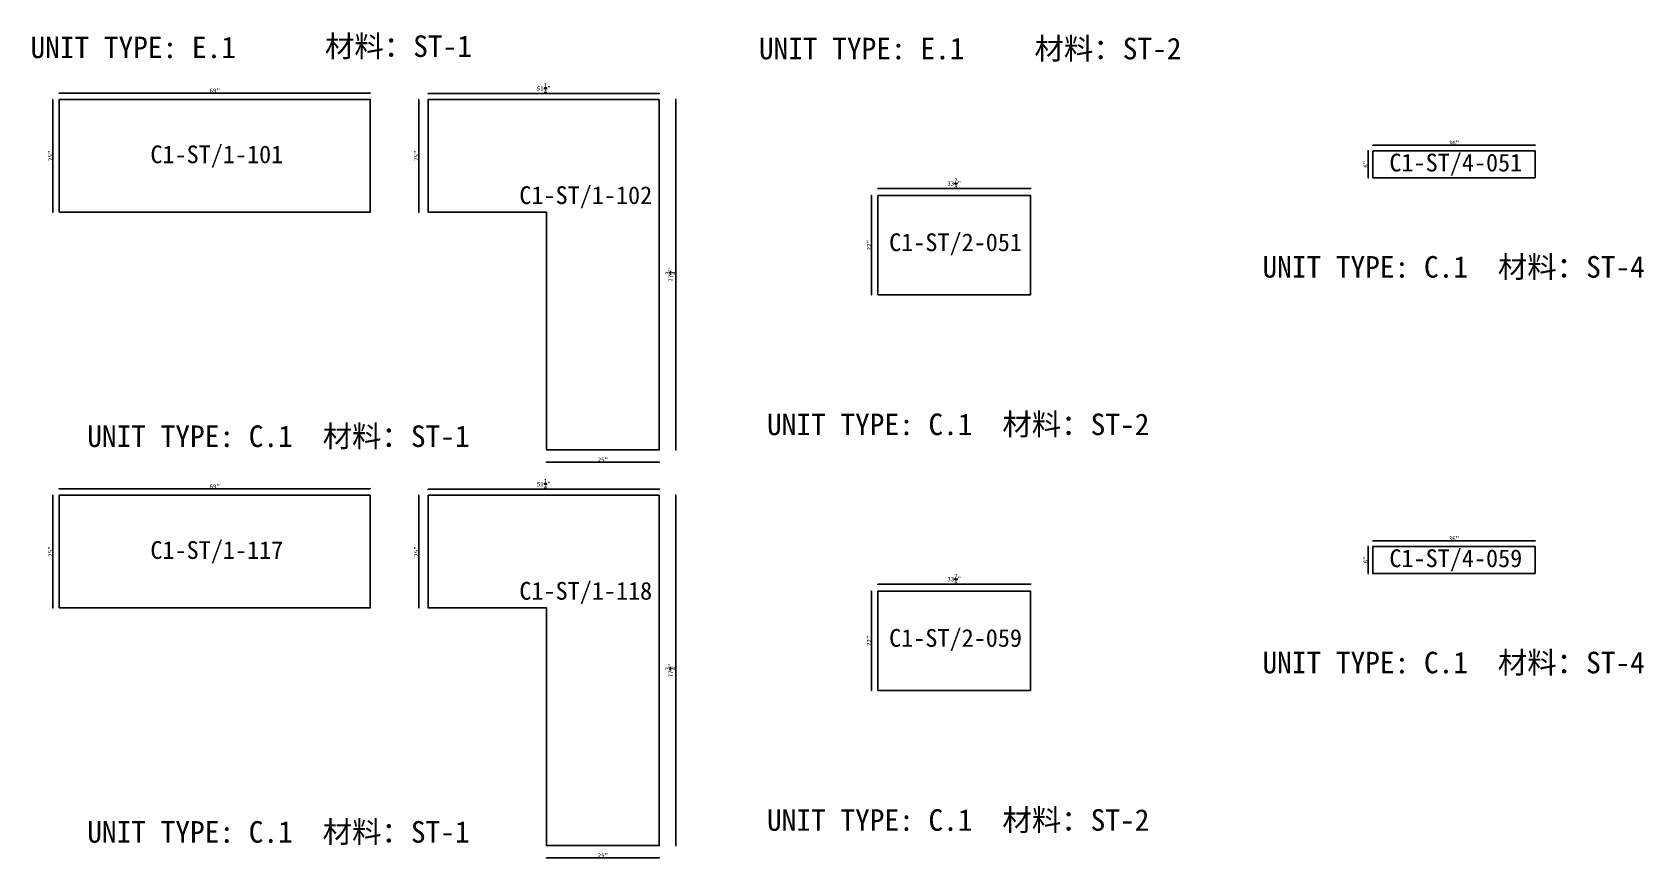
# Model space of a CAD drawing. Header units: millimetres. Extents: x -46962 to 137822, y -48342 to 2116.
# Drawn here: x -46822 to -37741, y -39439 to -34782 of the extents above; entities that cross this region are included whole.
import ezdxf
from ezdxf.enums import TextEntityAlignment as Align

# ---------------------------------------------------------------- set-up
doc = ezdxf.new("R2010")
doc.units = ezdxf.units.MM
doc.layers.add('COUNTERTOP_NUMBER', color=3, linetype='Continuous')
doc.layers.add('COUNTERTOPS', color=7, linetype='Continuous')
doc.styles.add('样式 1', font='')
doc.styles.get('样式 1').set_extended_font_data('NSimSun')
doc.dimstyles.new('副本 ISO-25', dxfattribs={"dimtxt": 25, "dimasz": 10, "dimexe": 1.5, "dimexo": 0.5, "dimtad": 1, "dimlfac": 0.03937, "dimlunit": 5, "dimtxsty": '样式 1', "dimblk": 'ARCHTICK', "dimcen": 2.5, "dimclrd": 256, "dimclrt": 1, "dimazin": 3, "dimtfac": 1, "dimtmove": 0, "dimatfit": 3, "dimfxlon": 1})

# ---------------------------------------------------------------- blocks, each defined once
blk = doc.blocks.new('_ArchTick')
at = {"color": 0, "linetype": 'ByBlock', "const_width": 0.15}
blk.add_lwpolyline([(-0.5, -0.5), (0.5, 0.5)], dxfattribs=at)
blk = doc.blocks.new('*D166')
at = {"color": 0, "lineweight": -2, "transparency": 16777216}
for p, q in [((-46705.4, -35161), (-46707.9, -35161)), ((-46705.4, -35796), (-46707.9, -35796))]:
    blk.add_line(p, q, dxfattribs=at)
at = {"lineweight": -2, "transparency": 16777216}
blk.add_line((-46706.4, -35796), (-46706.4, -35161), dxfattribs=at)
at = {"layer": 'Defpoints', "color": 0, "transparency": 16777216}
for p in [(-46706.4, -35161), (-46669.4, -35161), (-46669.4, -35796)]:
    blk.add_point(p, dxfattribs=at)
at = {"lineweight": -2, "transparency": 16777216, "xscale": 10, "yscale": 10, "zscale": 10}
for p, rotation in [((-46706.4, -35161), 90), ((-46706.4, -35796), 270)]:
    blk.add_blockref('_ArchTick', p, dxfattribs=dict(at, rotation=rotation))
at = {"color": 1, "transparency": 16777216, "insert": (-46719.5, -35478.5), "char_height": 25, "attachment_point": 5, "rotation": 90, "style": '样式 1'}
blk.add_mtext('\\A1;25"', dxfattribs=at)
blk = doc.blocks.new('*D167')
at = {"color": 0, "lineweight": -2, "transparency": 16777216}
for p, q in [((-46669.4, -35125.7), (-46669.4, -35123.2)), ((-44916.8, -35125.7), (-44916.8, -35123.2))]:
    blk.add_line(p, q, dxfattribs=at)
at = {"lineweight": -2, "transparency": 16777216}
blk.add_line((-46669.4, -35124.7), (-44916.8, -35124.7), dxfattribs=at)
at = {"layer": 'Defpoints', "color": 0, "transparency": 16777216}
for p in [(-44916.8, -35124.7), (-46669.4, -35161), (-44916.8, -35161)]:
    blk.add_point(p, dxfattribs=at)
at = {"lineweight": -2, "transparency": 16777216, "xscale": 10, "yscale": 10, "zscale": 10, "rotation": 180}
blk.add_blockref('_ArchTick', (-46669.4, -35124.7), dxfattribs=at)
at = {"lineweight": -2, "transparency": 16777216, "xscale": 10, "yscale": 10, "zscale": 10}
blk.add_blockref('_ArchTick', (-44916.8, -35124.7), dxfattribs=at)
at = {"color": 1, "transparency": 16777216, "insert": (-45793.1, -35111.6), "char_height": 25, "attachment_point": 5, "style": '样式 1'}
blk.add_mtext('\\A1;69"', dxfattribs=at)
blk = doc.blocks.new('*D162')
at = {"color": 0, "lineweight": -2, "transparency": 16777216}
for p, q in [((-44590.5, -35128.9), (-44590.5, -35126.4)), ((-43288.8, -35128.9), (-43288.8, -35126.4))]:
    blk.add_line(p, q, dxfattribs=at)
at = {"lineweight": -2, "transparency": 16777216}
blk.add_line((-44590.5, -35127.9), (-43288.8, -35127.9), dxfattribs=at)
at = {"layer": 'Defpoints', "color": 0, "transparency": 16777216}
for p in [(-43288.8, -35127.9), (-44590.5, -35161), (-43288.8, -35161)]:
    blk.add_point(p, dxfattribs=at)
at = {"lineweight": -2, "transparency": 16777216, "xscale": 10, "yscale": 10, "zscale": 10, "rotation": 180}
blk.add_blockref('_ArchTick', (-44590.5, -35127.9), dxfattribs=at)
at = {"lineweight": -2, "transparency": 16777216, "xscale": 10, "yscale": 10, "zscale": 10}
blk.add_blockref('_ArchTick', (-43288.8, -35127.9), dxfattribs=at)
at = {"color": 1, "transparency": 16777216, "insert": (-43939.6, -35098.9), "char_height": 25, "attachment_point": 5, "style": '样式 1'}
blk.add_mtext('\\A1;51{\\H1x;\\S1/4;}"', dxfattribs=at)
blk = doc.blocks.new('*D163')
at = {"color": 0, "lineweight": -2, "transparency": 16777216}
for p, q in [((-44643, -35161), (-44645.5, -35161)), ((-44643, -35796), (-44645.5, -35796))]:
    blk.add_line(p, q, dxfattribs=at)
at = {"lineweight": -2, "transparency": 16777216}
blk.add_line((-44644, -35796), (-44644, -35161), dxfattribs=at)
at = {"layer": 'Defpoints', "color": 0, "transparency": 16777216}
for p in [(-44644, -35161), (-44590.5, -35161), (-44590.5, -35796)]:
    blk.add_point(p, dxfattribs=at)
at = {"lineweight": -2, "transparency": 16777216, "xscale": 10, "yscale": 10, "zscale": 10}
for p, rotation in [((-44644, -35161), 90), ((-44644, -35796), 270)]:
    blk.add_blockref('_ArchTick', p, dxfattribs=dict(at, rotation=rotation))
at = {"color": 1, "transparency": 16777216, "insert": (-44657.1, -35478.5), "char_height": 25, "attachment_point": 5, "rotation": 90, "style": '样式 1'}
blk.add_mtext('\\A1;25"', dxfattribs=at)
blk = doc.blocks.new('*D164')
at = {"color": 0, "lineweight": -2, "transparency": 16777216}
for p, q in [((-43923.8, -37203.3), (-43923.8, -37205.8)), ((-43288.8, -37203.3), (-43288.8, -37205.8))]:
    blk.add_line(p, q, dxfattribs=at)
at = {"lineweight": -2, "transparency": 16777216}
blk.add_line((-43288.8, -37204.3), (-43923.8, -37204.3), dxfattribs=at)
at = {"layer": 'Defpoints', "color": 0, "transparency": 16777216}
for p in [(-43923.8, -37135.9), (-43288.8, -37135.9), (-43923.8, -37204.3)]:
    blk.add_point(p, dxfattribs=at)
at = {"lineweight": -2, "transparency": 16777216, "xscale": 10, "yscale": 10, "zscale": 10, "rotation": 180}
blk.add_blockref('_ArchTick', (-43923.8, -37204.3), dxfattribs=at)
at = {"lineweight": -2, "transparency": 16777216, "xscale": 10, "yscale": 10, "zscale": 10}
blk.add_blockref('_ArchTick', (-43288.8, -37204.3), dxfattribs=at)
at = {"color": 1, "transparency": 16777216, "insert": (-43606.3, -37191.1), "char_height": 25, "attachment_point": 5, "style": '样式 1'}
blk.add_mtext('\\A1;25"', dxfattribs=at)
blk = doc.blocks.new('*D165')
at = {"color": 0, "lineweight": -2, "transparency": 16777216}
for p, q in [((-43196.5, -35161), (-43194, -35161)), ((-43196.5, -37135.9), (-43194, -37135.9))]:
    blk.add_line(p, q, dxfattribs=at)
at = {"lineweight": -2, "transparency": 16777216}
blk.add_line((-43195.5, -37135.9), (-43195.5, -35161), dxfattribs=at)
at = {"layer": 'Defpoints', "color": 0, "transparency": 16777216}
for p in [(-43288.8, -35161), (-43195.5, -35161), (-43288.8, -37135.9)]:
    blk.add_point(p, dxfattribs=at)
at = {"lineweight": -2, "transparency": 16777216, "xscale": 10, "yscale": 10, "zscale": 10}
for p, rotation in [((-43195.5, -35161), 90), ((-43195.5, -37135.9), 270)]:
    blk.add_blockref('_ArchTick', p, dxfattribs=dict(at, rotation=rotation))
at = {"color": 1, "transparency": 16777216, "insert": (-43224.6, -36148.4), "char_height": 25, "attachment_point": 5, "rotation": 90, "style": '样式 1'}
blk.add_mtext('\\A1;77{\\H1x;\\S3/4;}"', dxfattribs=at)
blk = doc.blocks.new('*D168')
at = {"color": 0, "lineweight": -2, "transparency": 16777216}
for p, q in [((-42056.9, -35664.1), (-42056.9, -35661.6)), ((-41196.5, -35664.1), (-41196.5, -35661.6))]:
    blk.add_line(p, q, dxfattribs=at)
at = {"lineweight": -2, "transparency": 16777216}
blk.add_line((-42056.9, -35663.1), (-41196.5, -35663.1), dxfattribs=at)
at = {"layer": 'Defpoints', "color": 0, "transparency": 16777216}
for p in [(-41196.5, -35663.1), (-42056.9, -35702.5), (-41196.5, -35702.5)]:
    blk.add_point(p, dxfattribs=at)
at = {"lineweight": -2, "transparency": 16777216, "xscale": 10, "yscale": 10, "zscale": 10, "rotation": 180}
blk.add_blockref('_ArchTick', (-42056.9, -35663.1), dxfattribs=at)
at = {"lineweight": -2, "transparency": 16777216, "xscale": 10, "yscale": 10, "zscale": 10}
blk.add_blockref('_ArchTick', (-41196.5, -35663.1), dxfattribs=at)
at = {"color": 1, "transparency": 16777216, "insert": (-41626.7, -35634), "char_height": 25, "attachment_point": 5, "style": '样式 1'}
blk.add_mtext('\\A1;33{\\H1x;\\S7/8;}"', dxfattribs=at)
blk = doc.blocks.new('*D169')
at = {"color": 0, "lineweight": -2, "transparency": 16777216}
for p, q in [((-42092.5, -35702.5), (-42095, -35702.5)), ((-42092.5, -36261.3), (-42095, -36261.3))]:
    blk.add_line(p, q, dxfattribs=at)
at = {"lineweight": -2, "transparency": 16777216}
blk.add_line((-42093.5, -35702.5), (-42093.5, -36261.3), dxfattribs=at)
at = {"layer": 'Defpoints', "color": 0, "transparency": 16777216}
for p in [(-42056.9, -35702.5), (-42093.5, -36261.3), (-42056.9, -36261.3)]:
    blk.add_point(p, dxfattribs=at)
at = {"lineweight": -2, "transparency": 16777216, "xscale": 10, "yscale": 10, "zscale": 10}
for p, rotation in [((-42093.5, -35702.5), 90), ((-42093.5, -36261.3), 270)]:
    blk.add_blockref('_ArchTick', p, dxfattribs=dict(at, rotation=rotation))
at = {"color": 1, "transparency": 16777216, "insert": (-42106.7, -35981.9), "char_height": 25, "attachment_point": 5, "rotation": 90, "style": '样式 1'}
blk.add_mtext('\\A1;22"', dxfattribs=at)
blk = doc.blocks.new('*D170')
at = {"color": 0, "lineweight": -2, "transparency": 16777216}
for p, q in [((-39268.1, -35420), (-39268.1, -35417.5)), ((-38353.7, -35420), (-38353.7, -35417.5))]:
    blk.add_line(p, q, dxfattribs=at)
at = {"lineweight": -2, "transparency": 16777216}
blk.add_line((-39268.1, -35419), (-38353.7, -35419), dxfattribs=at)
at = {"layer": 'Defpoints', "color": 0, "transparency": 16777216}
for p in [(-39268.1, -35449.8), (-38353.7, -35419), (-38353.7, -35449.8)]:
    blk.add_point(p, dxfattribs=at)
at = {"lineweight": -2, "transparency": 16777216, "xscale": 10, "yscale": 10, "zscale": 10, "rotation": 180}
blk.add_blockref('_ArchTick', (-39268.1, -35419), dxfattribs=at)
at = {"lineweight": -2, "transparency": 16777216, "xscale": 10, "yscale": 10, "zscale": 10}
blk.add_blockref('_ArchTick', (-38353.7, -35419), dxfattribs=at)
at = {"color": 1, "transparency": 16777216, "insert": (-38810.9, -35405.9), "char_height": 25, "attachment_point": 5, "style": '样式 1'}
blk.add_mtext('\\A1;36"', dxfattribs=at)
blk = doc.blocks.new('*D171')
at = {"color": 0, "lineweight": -2, "transparency": 16777216}
for p, q in [((-39292.9, -35449.8), (-39295.4, -35449.8)), ((-39292.9, -35602.2), (-39295.4, -35602.2))]:
    blk.add_line(p, q, dxfattribs=at)
at = {"lineweight": -2, "transparency": 16777216}
blk.add_line((-39293.9, -35602.2), (-39293.9, -35449.8), dxfattribs=at)
at = {"layer": 'Defpoints', "color": 0, "transparency": 16777216}
for p in [(-39293.9, -35449.8), (-39268.1, -35449.8), (-39268.1, -35602.2)]:
    blk.add_point(p, dxfattribs=at)
at = {"lineweight": -2, "transparency": 16777216, "xscale": 10, "yscale": 10, "zscale": 10}
for p, rotation in [((-39293.9, -35449.8), 90), ((-39293.9, -35602.2), 270)]:
    blk.add_blockref('_ArchTick', p, dxfattribs=dict(at, rotation=rotation))
at = {"color": 1, "transparency": 16777216, "insert": (-39307.1, -35526), "char_height": 25, "attachment_point": 5, "rotation": 90, "style": '样式 1'}
blk.add_mtext('\\A1;6"', dxfattribs=at)
blk = doc.blocks.new('*D176')
at = {"color": 0, "lineweight": -2, "transparency": 16777216}
for p, q in [((-46705.4, -37390.6), (-46707.9, -37390.6)), ((-46705.4, -38025.6), (-46707.9, -38025.6))]:
    blk.add_line(p, q, dxfattribs=at)
at = {"lineweight": -2, "transparency": 16777216}
blk.add_line((-46706.4, -38025.6), (-46706.4, -37390.6), dxfattribs=at)
at = {"layer": 'Defpoints', "color": 0, "transparency": 16777216}
for p in [(-46706.4, -37390.6), (-46669.4, -37390.6), (-46669.4, -38025.6)]:
    blk.add_point(p, dxfattribs=at)
at = {"lineweight": -2, "transparency": 16777216, "xscale": 10, "yscale": 10, "zscale": 10}
for p, rotation in [((-46706.4, -37390.6), 90), ((-46706.4, -38025.6), 270)]:
    blk.add_blockref('_ArchTick', p, dxfattribs=dict(at, rotation=rotation))
at = {"color": 1, "transparency": 16777216, "insert": (-46719.5, -37708.1), "char_height": 25, "attachment_point": 5, "rotation": 90, "style": '样式 1'}
blk.add_mtext('\\A1;25"', dxfattribs=at)
blk = doc.blocks.new('*D177')
at = {"color": 0, "lineweight": -2, "transparency": 16777216}
for p, q in [((-46669.4, -37355.2), (-46669.4, -37352.7)), ((-44916.8, -37355.2), (-44916.8, -37352.7))]:
    blk.add_line(p, q, dxfattribs=at)
at = {"lineweight": -2, "transparency": 16777216}
blk.add_line((-46669.4, -37354.2), (-44916.8, -37354.2), dxfattribs=at)
at = {"layer": 'Defpoints', "color": 0, "transparency": 16777216}
for p in [(-46669.4, -37390.6), (-44916.8, -37354.2), (-44916.8, -37390.6)]:
    blk.add_point(p, dxfattribs=at)
at = {"lineweight": -2, "transparency": 16777216, "xscale": 10, "yscale": 10, "zscale": 10, "rotation": 180}
blk.add_blockref('_ArchTick', (-46669.4, -37354.2), dxfattribs=at)
at = {"lineweight": -2, "transparency": 16777216, "xscale": 10, "yscale": 10, "zscale": 10}
blk.add_blockref('_ArchTick', (-44916.8, -37354.2), dxfattribs=at)
at = {"color": 1, "transparency": 16777216, "insert": (-45793.1, -37341.1), "char_height": 25, "attachment_point": 5, "style": '样式 1'}
blk.add_mtext('\\A1;69"', dxfattribs=at)
blk = doc.blocks.new('*D172')
at = {"color": 0, "lineweight": -2, "transparency": 16777216}
for p, q in [((-44590.5, -37358.4), (-44590.5, -37355.9)), ((-43288.8, -37358.4), (-43288.8, -37355.9))]:
    blk.add_line(p, q, dxfattribs=at)
at = {"lineweight": -2, "transparency": 16777216}
blk.add_line((-44590.5, -37357.4), (-43288.8, -37357.4), dxfattribs=at)
at = {"layer": 'Defpoints', "color": 0, "transparency": 16777216}
for p in [(-44590.5, -37390.6), (-43288.8, -37357.4), (-43288.8, -37390.6)]:
    blk.add_point(p, dxfattribs=at)
at = {"lineweight": -2, "transparency": 16777216, "xscale": 10, "yscale": 10, "zscale": 10, "rotation": 180}
blk.add_blockref('_ArchTick', (-44590.5, -37357.4), dxfattribs=at)
at = {"lineweight": -2, "transparency": 16777216, "xscale": 10, "yscale": 10, "zscale": 10}
blk.add_blockref('_ArchTick', (-43288.8, -37357.4), dxfattribs=at)
at = {"color": 1, "transparency": 16777216, "insert": (-43939.6, -37328.4), "char_height": 25, "attachment_point": 5, "style": '样式 1'}
blk.add_mtext('\\A1;51{\\H1x;\\S1/4;}"', dxfattribs=at)
blk = doc.blocks.new('*D173')
at = {"color": 0, "lineweight": -2, "transparency": 16777216}
for p, q in [((-44643, -37390.6), (-44645.5, -37390.6)), ((-44643, -38025.6), (-44645.5, -38025.6))]:
    blk.add_line(p, q, dxfattribs=at)
at = {"lineweight": -2, "transparency": 16777216}
blk.add_line((-44644, -38025.6), (-44644, -37390.6), dxfattribs=at)
at = {"layer": 'Defpoints', "color": 0, "transparency": 16777216}
for p in [(-44644, -37390.6), (-44590.5, -37390.6), (-44590.5, -38025.6)]:
    blk.add_point(p, dxfattribs=at)
at = {"lineweight": -2, "transparency": 16777216, "xscale": 10, "yscale": 10, "zscale": 10}
for p, rotation in [((-44644, -37390.6), 90), ((-44644, -38025.6), 270)]:
    blk.add_blockref('_ArchTick', p, dxfattribs=dict(at, rotation=rotation))
at = {"color": 1, "transparency": 16777216, "insert": (-44657.1, -37708.1), "char_height": 25, "attachment_point": 5, "rotation": 90, "style": '样式 1'}
blk.add_mtext('\\A1;25"', dxfattribs=at)
blk = doc.blocks.new('*D174')
at = {"color": 0, "lineweight": -2, "transparency": 16777216}
for p, q in [((-43923.8, -39432.8), (-43923.8, -39435.3)), ((-43288.8, -39432.8), (-43288.8, -39435.3))]:
    blk.add_line(p, q, dxfattribs=at)
at = {"lineweight": -2, "transparency": 16777216}
blk.add_line((-43288.8, -39433.8), (-43923.8, -39433.8), dxfattribs=at)
at = {"layer": 'Defpoints', "color": 0, "transparency": 16777216}
for p in [(-43923.8, -39365.4), (-43288.8, -39365.4), (-43923.8, -39433.8)]:
    blk.add_point(p, dxfattribs=at)
at = {"lineweight": -2, "transparency": 16777216, "xscale": 10, "yscale": 10, "zscale": 10, "rotation": 180}
blk.add_blockref('_ArchTick', (-43923.8, -39433.8), dxfattribs=at)
at = {"lineweight": -2, "transparency": 16777216, "xscale": 10, "yscale": 10, "zscale": 10}
blk.add_blockref('_ArchTick', (-43288.8, -39433.8), dxfattribs=at)
at = {"color": 1, "transparency": 16777216, "insert": (-43606.3, -39420.7), "char_height": 25, "attachment_point": 5, "style": '样式 1'}
blk.add_mtext('\\A1;25"', dxfattribs=at)
blk = doc.blocks.new('*D175')
at = {"color": 0, "lineweight": -2, "transparency": 16777216}
for p, q in [((-43196.5, -37390.6), (-43194, -37390.6)), ((-43196.5, -39365.4), (-43194, -39365.4))]:
    blk.add_line(p, q, dxfattribs=at)
at = {"lineweight": -2, "transparency": 16777216}
blk.add_line((-43195.5, -39365.4), (-43195.5, -37390.6), dxfattribs=at)
at = {"layer": 'Defpoints', "color": 0, "transparency": 16777216}
for p in [(-43288.8, -37390.6), (-43195.5, -37390.6), (-43288.8, -39365.4)]:
    blk.add_point(p, dxfattribs=at)
at = {"lineweight": -2, "transparency": 16777216, "xscale": 10, "yscale": 10, "zscale": 10}
for p, rotation in [((-43195.5, -37390.6), 90), ((-43195.5, -39365.4), 270)]:
    blk.add_blockref('_ArchTick', p, dxfattribs=dict(at, rotation=rotation))
at = {"color": 1, "transparency": 16777216, "insert": (-43224.6, -38378), "char_height": 25, "attachment_point": 5, "rotation": 90, "style": '样式 1'}
blk.add_mtext('\\A1;77{\\H1x;\\S3/4;}"', dxfattribs=at)
blk = doc.blocks.new('*D178')
at = {"color": 0, "lineweight": -2, "transparency": 16777216}
for p, q in [((-42056.9, -37893.7), (-42056.9, -37891.2)), ((-41196.5, -37893.7), (-41196.5, -37891.2))]:
    blk.add_line(p, q, dxfattribs=at)
at = {"lineweight": -2, "transparency": 16777216}
blk.add_line((-42056.9, -37892.7), (-41196.5, -37892.7), dxfattribs=at)
at = {"layer": 'Defpoints', "color": 0, "transparency": 16777216}
for p in [(-42056.9, -37932.1), (-41196.5, -37892.7), (-41196.5, -37932.1)]:
    blk.add_point(p, dxfattribs=at)
at = {"lineweight": -2, "transparency": 16777216, "xscale": 10, "yscale": 10, "zscale": 10, "rotation": 180}
blk.add_blockref('_ArchTick', (-42056.9, -37892.7), dxfattribs=at)
at = {"lineweight": -2, "transparency": 16777216, "xscale": 10, "yscale": 10, "zscale": 10}
blk.add_blockref('_ArchTick', (-41196.5, -37892.7), dxfattribs=at)
at = {"color": 1, "transparency": 16777216, "insert": (-41626.7, -37863.6), "char_height": 25, "attachment_point": 5, "style": '样式 1'}
blk.add_mtext('\\A1;33{\\H1x;\\S7/8;}"', dxfattribs=at)
blk = doc.blocks.new('*D179')
at = {"color": 0, "lineweight": -2, "transparency": 16777216}
for p, q in [((-42092.5, -37932.1), (-42095, -37932.1)), ((-42092.5, -38490.9), (-42095, -38490.9))]:
    blk.add_line(p, q, dxfattribs=at)
at = {"lineweight": -2, "transparency": 16777216}
blk.add_line((-42093.5, -37932.1), (-42093.5, -38490.9), dxfattribs=at)
at = {"layer": 'Defpoints', "color": 0, "transparency": 16777216}
for p in [(-42056.9, -37932.1), (-42093.5, -38490.9), (-42056.9, -38490.9)]:
    blk.add_point(p, dxfattribs=at)
at = {"lineweight": -2, "transparency": 16777216, "xscale": 10, "yscale": 10, "zscale": 10}
for p, rotation in [((-42093.5, -37932.1), 90), ((-42093.5, -38490.9), 270)]:
    blk.add_blockref('_ArchTick', p, dxfattribs=dict(at, rotation=rotation))
at = {"color": 1, "transparency": 16777216, "insert": (-42106.7, -38211.5), "char_height": 25, "attachment_point": 5, "rotation": 90, "style": '样式 1'}
blk.add_mtext('\\A1;22"', dxfattribs=at)
blk = doc.blocks.new('*D180')
at = {"color": 0, "lineweight": -2, "transparency": 16777216}
for p, q in [((-39268.1, -37649.5), (-39268.1, -37647)), ((-38353.7, -37649.5), (-38353.7, -37647))]:
    blk.add_line(p, q, dxfattribs=at)
at = {"lineweight": -2, "transparency": 16777216}
blk.add_line((-39268.1, -37648.5), (-38353.7, -37648.5), dxfattribs=at)
at = {"layer": 'Defpoints', "color": 0, "transparency": 16777216}
for p in [(-39268.1, -37679.4), (-38353.7, -37648.5), (-38353.7, -37679.4)]:
    blk.add_point(p, dxfattribs=at)
at = {"lineweight": -2, "transparency": 16777216, "xscale": 10, "yscale": 10, "zscale": 10, "rotation": 180}
blk.add_blockref('_ArchTick', (-39268.1, -37648.5), dxfattribs=at)
at = {"lineweight": -2, "transparency": 16777216, "xscale": 10, "yscale": 10, "zscale": 10}
blk.add_blockref('_ArchTick', (-38353.7, -37648.5), dxfattribs=at)
at = {"color": 1, "transparency": 16777216, "insert": (-38810.9, -37635.4), "char_height": 25, "attachment_point": 5, "style": '样式 1'}
blk.add_mtext('\\A1;36"', dxfattribs=at)
blk = doc.blocks.new('*D181')
at = {"color": 0, "lineweight": -2, "transparency": 16777216}
for p, q in [((-39292.9, -37679.4), (-39295.4, -37679.4)), ((-39292.9, -37831.8), (-39295.4, -37831.8))]:
    blk.add_line(p, q, dxfattribs=at)
at = {"lineweight": -2, "transparency": 16777216}
blk.add_line((-39293.9, -37831.8), (-39293.9, -37679.4), dxfattribs=at)
at = {"layer": 'Defpoints', "color": 0, "transparency": 16777216}
for p in [(-39293.9, -37679.4), (-39268.1, -37679.4), (-39268.1, -37831.8)]:
    blk.add_point(p, dxfattribs=at)
at = {"lineweight": -2, "transparency": 16777216, "xscale": 10, "yscale": 10, "zscale": 10}
for p, rotation in [((-39293.9, -37679.4), 90), ((-39293.9, -37831.8), 270)]:
    blk.add_blockref('_ArchTick', p, dxfattribs=dict(at, rotation=rotation))
at = {"color": 1, "transparency": 16777216, "insert": (-39307.1, -37755.6), "char_height": 25, "attachment_point": 5, "rotation": 90, "style": '样式 1'}
blk.add_mtext('\\A1;6"', dxfattribs=at)

msp = doc.modelspace()

# ---------------------------------------------------------------- linework, layer by layer
at = {"layer": 'COUNTERTOPS'}
for points in [[(-46669.416, -35796.008), (-44916.816, -35796.008), (-44916.816, -35161.008), (-46669.416, -35161.008)], [(-43288.771, -35161.008), (-44590.521, -35161.008), (-44590.521, -35796.008), (-43923.771, -35796.008), (-43923.771, -37135.858), (-43288.771, -37135.858)], [(-39268.092, -35449.818), (-38353.692, -35449.818), (-38353.692, -35602.218), (-39268.092, -35602.218)], [(-42056.887, -35702.55), (-41196.462, -35702.55), (-41196.462, -36261.35), (-42056.887, -36261.35)], [(-46669.416, -38025.575), (-44916.816, -38025.575), (-44916.816, -37390.575), (-46669.416, -37390.575)], [(-43288.771, -37390.575), (-44590.521, -37390.575), (-44590.521, -38025.575), (-43923.771, -38025.575), (-43923.771, -39365.425), (-43288.771, -39365.425)], [(-39268.092, -37679.385), (-38353.692, -37679.385), (-38353.692, -37831.785), (-39268.092, -37831.785)], [(-42056.887, -37932.117), (-41196.462, -37932.117), (-41196.462, -38490.917), (-42056.887, -38490.917)]]:
    msp.add_lwpolyline(points, close=True, dxfattribs=at)

# ---------------------------------------------------------------- texts
at = {"style": '样式 1'}
for s, p in [('UNIT TYPE: E.1', (-46831.71, -34927.947)), ('材料：ST-1', (-45172.423, -34921.292)), ('UNIT TYPE: E.1', (-42727.3, -34934.725)), ('材料：ST-2', (-41174.575, -34934.725)), ('UNIT TYPE: C.1', (-39889.784, -36164.975)), ('材料：ST-4', (-38563.503, -36164.975)), ('UNIT TYPE: C.1', (-42681.658, -37052.153)), ('材料：ST-2', (-41355.377, -37052.153)), ('UNIT TYPE: C.1', (-46511.744, -37119.106)), ('材料：ST-1', (-45185.463, -37119.106)), ('UNIT TYPE: C.1', (-39889.784, -38394.542)), ('材料：ST-4', (-38563.503, -38394.542)), ('UNIT TYPE: C.1', (-46511.744, -39348.674)), ('材料：ST-1', (-45185.463, -39348.674)), ('UNIT TYPE: C.1', (-42681.658, -39281.721)), ('材料：ST-2', (-41355.377, -39281.721))]:
    msp.add_text(s, height=121.5865, dxfattribs=at).set_placement(p)
at = {"layer": 'COUNTERTOP_NUMBER', "color": 3, "style": '样式 1'}
for s, p in [('C1-ST/1-101', (-45781.553, -35470.177)), ('C1-ST/4-051', (-38800.229, -35516.387)), ('C1-ST/1-102', (-43702.658, -35700.027)), ('C1-ST/2-051', (-41619.024, -35965.519)), ('C1-ST/1-117', (-45781.553, -37699.744)), ('C1-ST/4-059', (-38800.229, -37745.954)), ('C1-ST/1-118', (-43702.658, -37929.594)), ('C1-ST/2-059', (-41619.024, -38195.086))]:
    msp.add_text(s, height=100, dxfattribs=at).set_placement(p, align=Align.MIDDLE_CENTER)

# ---------------------------------------------------------------- dimensions: what is measured, and where the dimension line sits
for base, p1, p2, picture, middle in [((-44916.816, -35124.677), (-46669.416, -35161.008), (-44916.816, -35161.008), '*D167', (-45793.116, -35111.552)), ((-43288.771, -35127.875), (-44590.521, -35161.008), (-43288.771, -35161.008), '*D162', (-43939.646, -35098.852)), ((-38353.692, -35418.982), (-39268.092, -35449.818), (-38353.692, -35449.818), '*D170', (-38810.892, -35405.857)), ((-41196.462, -35663.123), (-42056.887, -35702.55), (-41196.462, -35702.55), '*D168', (-41626.675, -35634.03)), ((-43923.771, -37204.274), (-43288.771, -37135.858), (-43923.771, -37135.858), '*D164', (-43606.271, -37191.149)), ((-43288.771, -37357.442), (-44590.521, -37390.575), (-43288.771, -37390.575), '*D172', (-43939.646, -37328.419)), ((-44916.816, -37354.245), (-46669.416, -37390.575), (-44916.816, -37390.575), '*D177', (-45793.116, -37341.12)), ((-38353.692, -37648.549), (-39268.092, -37679.385), (-38353.692, -37679.385), '*D180', (-38810.892, -37635.424)), ((-41196.462, -37892.69), (-42056.887, -37932.117), (-41196.462, -37932.117), '*D178', (-41626.675, -37863.597)), ((-43923.771, -39433.841), (-43288.771, -39365.425), (-43923.771, -39365.425), '*D174', (-43606.271, -39420.716))]:
    dim = msp.add_linear_dim(base=base, p1=p1, p2=p2, dimstyle='副本 ISO-25')
    dim.commit()
    dim.dimension.update_dxf_attribs({"geometry": picture, "text_midpoint": middle})
for base, p1, p2, picture, middle in [((-46706.356, -35161.008), (-46669.416, -35796.008), (-46669.416, -35161.008), '*D166', (-46719.481, -35478.508)), ((-44643.966, -35161.008), (-44590.521, -35796.008), (-44590.521, -35161.008), '*D163', (-44657.091, -35478.508)), ((-43195.549, -35161.008), (-43288.771, -37135.858), (-43288.771, -35161.008), '*D165', (-43224.642, -36148.433)), ((-39293.927, -35449.818), (-39268.092, -35602.218), (-39268.092, -35449.818), '*D171', (-39307.052, -35526.018)), ((-42093.533, -36261.35), (-42056.887, -35702.55), (-42056.887, -36261.35), '*D169', (-42106.658, -35981.95)), ((-46706.356, -37390.575), (-46669.416, -38025.575), (-46669.416, -37390.575), '*D176', (-46719.481, -37708.075)), ((-44643.966, -37390.575), (-44590.521, -38025.575), (-44590.521, -37390.575), '*D173', (-44657.091, -37708.075)), ((-43195.549, -37390.575), (-43288.771, -39365.425), (-43288.771, -37390.575), '*D175', (-43224.642, -38378)), ((-39293.927, -37679.385), (-39268.092, -37831.785), (-39268.092, -37679.385), '*D181', (-39307.052, -37755.585)), ((-42093.533, -38490.917), (-42056.887, -37932.117), (-42056.887, -38490.917), '*D179', (-42106.658, -38211.517))]:
    dim = msp.add_linear_dim(base=base, p1=p1, p2=p2, angle=90, dimstyle='副本 ISO-25')
    dim.commit()
    dim.dimension.update_dxf_attribs({"geometry": picture, "text_midpoint": middle})

doc.saveas('drawing.dxf')
